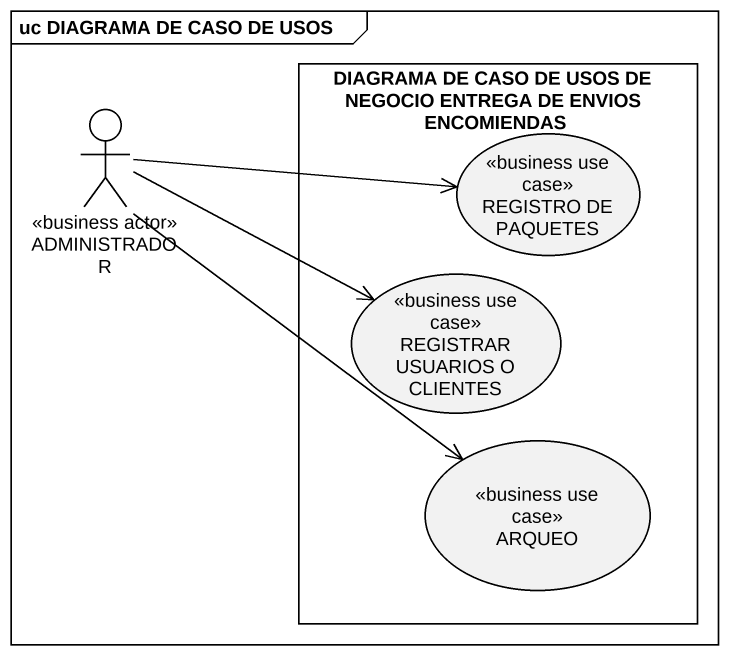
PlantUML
@startuml
mainframe uc DIAGRAMA DE CASO DE USOS
actor ADMINISTRADOR <<business actor>>
rectangle "DIAGRAMA DE CASO DE USOS DE NEGOCIO ENTREGA DE ENVIOS ENCOMIENDAS" as DIAGRAMA_DE_CASO_DE_USOS_DE #FFFFFF {
  usecase "REGISTRO DE PAQUETES" as REGISTRO_DE_PAQUETES <<business use case>>
  usecase "REGISTRAR USUARIOS O CLIENTES" as REGISTRAR_USUARIOS_O <<business use case>>
  usecase ARQUEO <<business use case>>
}
ADMINISTRADOR -right-> REGISTRO_DE_PAQUETES
ADMINISTRADOR -right-> REGISTRAR_USUARIOS_O
ADMINISTRADOR --> ARQUEO
@enduml
